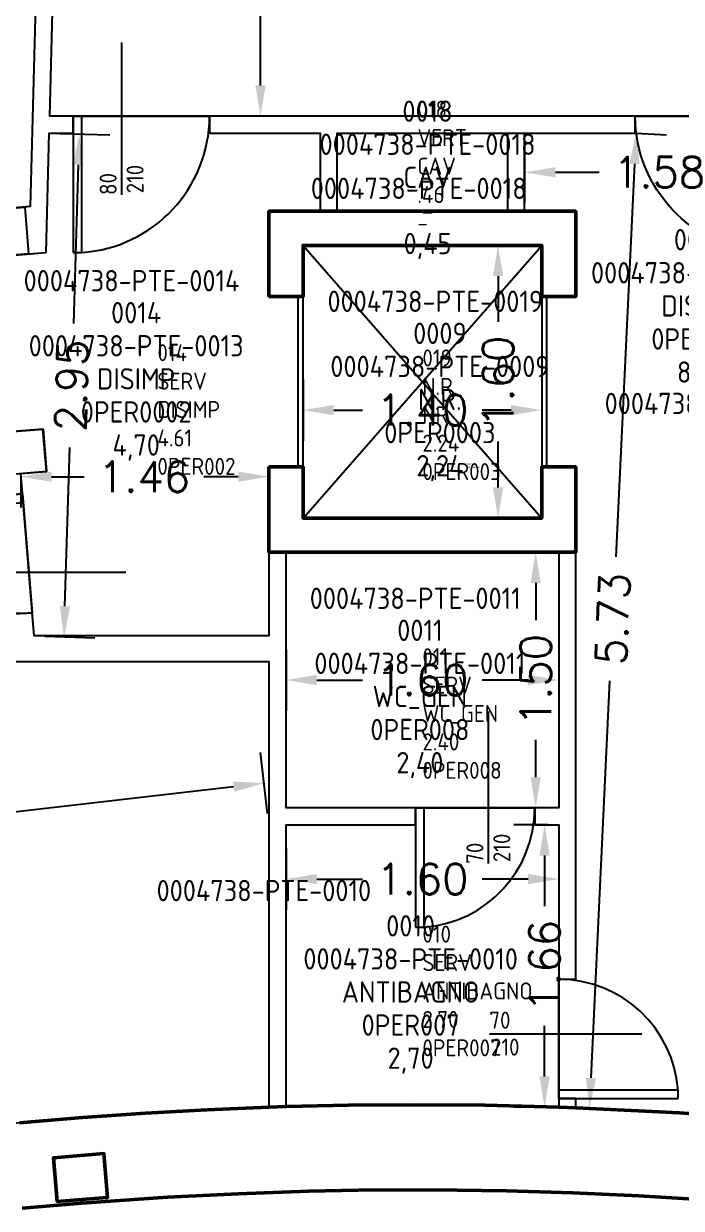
# Model space of a CAD drawing. Header units: metres. Extents: x 360.2 to 396, y 166.8 to 184.4.
# Drawn here: x 372.86 to 376.71, y 170.06 to 177.01 of the extents above; entities that cross this region are included whole.
import ezdxf
from ezdxf.enums import TextEntityAlignment as Align

# ---------------------------------------------------------------- set-up
doc = ezdxf.new("R2010")
doc.units = ezdxf.units.M
for name, color, linetype in [('A-Infissi', 5, 'Continuous'), ('A-Muratura', 4, 'Continuous'), ('A-Quote', 1, 'Continuous'), ('A-Simboli', 7, 'Continuous'), ('I_ELEVATORI$TXT', 152, 'Continuous'), ('RM$TXT', 5, 'Continuous'), ('Z-RM', 5, 'Continuous'), ('Z-RMBK', 6, 'Continuous'), ('Z-RMTXT', 5, 'Continuous'), ('Z-Sup_Tot_Lorda', 1, 'Continuous')]:
    doc.layers.add(name, color=color, linetype=linetype)
doc.layers.add('A_MURI', color=4, linetype='Continuous', lineweight=50)
doc.styles.add('ROMANS', font='romans')
doc.styles.get("Standard").update_dxf_attribs({"font": 'isocp.shx'})
doc.dimstyles.new('QUOTE', dxfattribs={"dimtxt": 0.18, "dimasz": 0.18, "dimexe": 0.18, "dimexo": 0.0625, "dimgap": 0.09, "dimtad": 0, "dimzin": 0, "dimdsep": 46, "dimtxsty": 'ROMANS', "dimcen": 0.09, "dimadec": 0, "dimazin": 0, "dimtfac": 1, "dimtofl": 0, "dimtmove": 0, "dimatfit": 3, "dimfxl": 0.18, "dimfxlon": 1, "dimtolj": 1, "dimtzin": 0, "dimarcsym": 0})

# ---------------------------------------------------------------- blocks, each defined once
blk = doc.blocks.new('D70dx')
blk.add_line((0, 0), (-0.7, 0))
for points in [[(0, 0.7), (-0.05, 0.7), (-0.05, 0)], [(0, 0), (0, 0.7)]]:
    blk.add_lwpolyline(points)
blk.add_arc((0.0035, -0.0014), 0.7035, 94.35932, 179.88288)
blk = doc.blocks.new('D80sx')
for points in [[(0, 0), (0, 0.8)], [(0, 0.8), (0.05, 0.8), (0.05, 0)], [(0.8, 0), (0, 0)]]:
    blk.add_lwpolyline(points)
blk.add_lwpolyline([(0.05, 0.8, -0.394558), (0.8, 0)], format="xyb")
blk = doc.blocks.new('D80dx')
blk.add_lwpolyline([(-0.05, 0.8, 0.394558), (-0.8, 0)], format="xyb")
for points in [[(0, 0.8), (-0.05, 0.8), (-0.05, 0)], [(0, 0), (0, 0.8)], [(-0.8, 0), (0, 0)]]:
    blk.add_lwpolyline(points)
blk = doc.blocks.new('PORTA')
blk.add_line((-0.8928, 0), (0, 0))
for tag, p in [('WIDTH', (-0.8944, 0.0296)), ('HEIGHT', (-0.8848, -0.1283))]:
    blk.add_attdef(tag, p, '', height=0.1)
blk = doc.blocks.new('*D184')
at = {"layer": 'A-Quote', "color": 0, "lineweight": -2, "transparency": 16777216}
for p, q in [((374.4959, 174.9232), (374.4959, 174.5632)), ((375.8959, 174.9232), (375.8959, 174.5632)), ((374.6759, 174.7432), (374.8445, 174.7432)), ((375.7159, 174.7432), (375.5474, 174.7432))]:
    blk.add_line(p, q, dxfattribs=at)
at = {"layer": 'A-Quote', "color": 0, "transparency": 16777216}
for points in [[(374.6759, 174.7732), (374.6759, 174.7132), (374.4959, 174.7432)], [(375.7159, 174.7732), (375.7159, 174.7132), (375.8959, 174.7432)]]:
    blk.add_solid(points, dxfattribs=at)
at = {"layer": 'Defpoints', "color": 0, "transparency": 16777216}
for p in [(374.4959, 175.7096), (375.8959, 175.7096), (375.8959, 174.7432)]:
    blk.add_point(p, dxfattribs=at)
at = {"layer": 'A-Quote', "color": 0, "transparency": 16777216, "insert": (375.1959, 174.7432), "char_height": 0.18, "attachment_point": 5, "style": 'ROMANS'}
blk.add_mtext('\\A1;1.40', dxfattribs=at)
blk = doc.blocks.new('*D185')
at = {"layer": 'A-Quote', "color": 0, "lineweight": -2, "transparency": 16777216}
for p, q in [((375.8199, 175.7096), (375.4599, 175.7096)), ((375.6399, 175.5296), (375.6399, 175.261)), ((375.6399, 174.2896), (375.6399, 174.5581)), ((375.8199, 174.1096), (375.4599, 174.1096))]:
    blk.add_line(p, q, dxfattribs=at)
at = {"layer": 'A-Quote', "color": 0, "transparency": 16777216}
for points in [[(375.6099, 175.5296), (375.6699, 175.5296), (375.6399, 175.7096)], [(375.6099, 174.2896), (375.6699, 174.2896), (375.6399, 174.1096)]]:
    blk.add_solid(points, dxfattribs=at)
at = {"layer": 'Defpoints', "color": 0, "transparency": 16777216}
for p in [(375.8959, 175.7096), (375.6399, 174.1096), (375.8959, 174.1096)]:
    blk.add_point(p, dxfattribs=at)
at = {"layer": 'A-Quote', "color": 0, "transparency": 16777216, "insert": (375.6399, 174.9096), "char_height": 0.18, "attachment_point": 5, "rotation": 90, "style": 'ROMANS'}
blk.add_mtext('\\A1;1.60', dxfattribs=at)
blk = doc.blocks.new('*D186')
at = {"layer": 'A-Quote', "color": 0, "lineweight": -2, "transparency": 16777216}
for p, q in [((374.287, 181.4819), (374.0663, 181.4819)), ((374.2463, 181.3019), (374.2463, 179.3134)), ((374.2463, 176.6477), (374.2463, 178.6362)), ((374.287, 176.4677), (374.0663, 176.4677))]:
    blk.add_line(p, q, dxfattribs=at)
at = {"layer": 'A-Quote', "color": 0, "transparency": 16777216}
for points in [[(374.2163, 181.3019), (374.2763, 181.3019), (374.2463, 181.4819)], [(374.2163, 176.6477), (374.2763, 176.6477), (374.2463, 176.4677)]]:
    blk.add_solid(points, dxfattribs=at)
at = {"layer": 'Defpoints', "color": 0, "transparency": 16777216}
for p in [(374.3495, 181.4819), (374.2463, 176.4677), (374.3495, 176.4677)]:
    blk.add_point(p, dxfattribs=at)
at = {"layer": 'A-Quote', "color": 0, "transparency": 16777216, "insert": (374.2463, 178.9748), "char_height": 0.18, "attachment_point": 5, "rotation": 90, "style": 'ROMANS'}
blk.add_mtext('\\A1;5.01', dxfattribs=at)
blk = doc.blocks.new('*D187')
at = {"layer": 'A-Quote', "color": 0, "lineweight": -2, "transparency": 16777216}
for p, q in [((373.0696, 176.3659), (373.3619, 176.3571)), ((373.1766, 176.1826), (373.1487, 175.2518)), ((373.0989, 173.5927), (373.1268, 174.5235)), ((372.9811, 173.4161), (373.2734, 173.4074))]:
    blk.add_line(p, q, dxfattribs=at)
at = {"layer": 'A-Quote', "color": 0, "transparency": 16777216}
for points in [[(373.1466, 176.1835), (373.2066, 176.1817), (373.182, 176.3625)], [(373.0689, 173.5936), (373.1289, 173.5918), (373.0935, 173.4128)]]:
    blk.add_solid(points, dxfattribs=at)
at = {"layer": 'Defpoints', "color": 0, "transparency": 16777216}
for p in [(373.0071, 176.3677), (372.9187, 173.418), (373.0935, 173.4128)]:
    blk.add_point(p, dxfattribs=at)
at = {"layer": 'A-Quote', "color": 0, "transparency": 16777216, "insert": (373.1377, 174.8876), "char_height": 0.18, "attachment_point": 5, "rotation": 88.28215, "style": 'ROMANS'}
blk.add_mtext('\\A1;2.95', dxfattribs=at)
blk = doc.blocks.new('*D188')
at = {"layer": 'A-Quote', "color": 0, "lineweight": -2, "transparency": 16777216}
for p, q in [((372.8407, 174.3525), (372.8407, 174.1725)), ((373.0207, 174.3525), (373.2114, 174.3525)), ((374.1159, 174.3525), (373.9143, 174.3525)), ((374.2959, 174.3525), (374.2959, 174.1725))]:
    blk.add_line(p, q, dxfattribs=at)
at = {"layer": 'A-Quote', "color": 0, "transparency": 16777216}
for points in [[(373.0207, 174.3825), (373.0207, 174.3225), (372.8407, 174.3525)], [(374.1159, 174.3825), (374.1159, 174.3225), (374.2959, 174.3525)]]:
    blk.add_solid(points, dxfattribs=at)
at = {"layer": 'Defpoints', "color": 0, "transparency": 16777216}
for p in [(372.8407, 174.3702), (374.2959, 174.3702), (374.2959, 174.3525)]:
    blk.add_point(p, dxfattribs=at)
at = {"layer": 'A-Quote', "color": 0, "transparency": 16777216, "insert": (373.5629, 174.3525), "char_height": 0.18, "attachment_point": 5, "style": 'ROMANS'}
blk.add_mtext('\\A1;1.46', dxfattribs=at)
blk = doc.blocks.new('*D177')
at = {"layer": 'A-Quote', "color": 0, "lineweight": -2, "transparency": 16777216}
for p, q in [((374.2882, 172.3759), (374.2466, 172.7335)), ((374.0886, 172.5339), (372.7838, 172.3819)), ((370.5974, 171.9461), (370.5557, 172.3036)), ((370.7554, 172.1457), (372.0601, 172.2976))]:
    blk.add_line(p, q, dxfattribs=at)
at = {"layer": 'A-Quote', "color": 0, "transparency": 16777216}
for points in [[(374.0851, 172.5637), (374.0921, 172.5041), (374.2674, 172.5547)], [(370.7519, 172.1755), (370.7588, 172.1159), (370.5766, 172.1249)]]:
    blk.add_solid(points, dxfattribs=at)
at = {"layer": 'Defpoints', "color": 0, "transparency": 16777216}
for p in [(374.2959, 172.3096), (370.5766, 172.1249), (370.6051, 171.8797)]:
    blk.add_point(p, dxfattribs=at)
at = {"layer": 'A-Quote', "color": 0, "transparency": 16777216, "insert": (372.422, 172.3398), "char_height": 0.18, "attachment_point": 5, "rotation": 6.64272, "style": 'ROMANS'}
blk.add_mtext('\\A1;3.72', dxfattribs=at)
blk = doc.blocks.new('*D192')
at = {"layer": 'A-Quote', "color": 0, "lineweight": -2, "transparency": 16777216}
for p, q in [((374.3959, 173.3396), (374.3959, 172.9796)), ((375.9959, 173.3396), (375.9959, 172.9796)), ((374.5759, 173.1596), (374.8445, 173.1596)), ((375.8159, 173.1596), (375.5474, 173.1596))]:
    blk.add_line(p, q, dxfattribs=at)
at = {"layer": 'A-Quote', "color": 0, "transparency": 16777216}
for points in [[(374.5759, 173.1896), (374.5759, 173.1296), (374.3959, 173.1596)], [(375.8159, 173.1896), (375.8159, 173.1296), (375.9959, 173.1596)]]:
    blk.add_solid(points, dxfattribs=at)
at = {"layer": 'Defpoints', "color": 0, "transparency": 16777216}
for p in [(374.3959, 173.9096), (375.9959, 173.9096), (375.9959, 173.1596)]:
    blk.add_point(p, dxfattribs=at)
at = {"layer": 'A-Quote', "color": 0, "transparency": 16777216, "insert": (375.1959, 173.1596), "char_height": 0.18, "attachment_point": 5, "style": 'ROMANS'}
blk.add_mtext('\\A1;1.60', dxfattribs=at)
blk = doc.blocks.new('*D193')
at = {"layer": 'A-Quote', "color": 0, "lineweight": -2, "transparency": 16777216}
for p, q in [((375.9334, 173.9096), (375.6806, 173.9096)), ((375.8606, 173.7296), (375.8606, 173.511)), ((375.8606, 172.5896), (375.8606, 172.8081)), ((375.9334, 172.4096), (375.6806, 172.4096))]:
    blk.add_line(p, q, dxfattribs=at)
at = {"layer": 'A-Quote', "color": 0, "transparency": 16777216}
for points in [[(375.8306, 173.7296), (375.8906, 173.7296), (375.8606, 173.9096)], [(375.8306, 172.5896), (375.8906, 172.5896), (375.8606, 172.4096)]]:
    blk.add_solid(points, dxfattribs=at)
at = {"layer": 'Defpoints', "color": 0, "transparency": 16777216}
for p in [(375.9959, 173.9096), (375.8606, 172.4096), (375.9959, 172.4096)]:
    blk.add_point(p, dxfattribs=at)
at = {"layer": 'A-Quote', "color": 0, "transparency": 16777216, "insert": (375.8606, 173.1596), "char_height": 0.18, "attachment_point": 5, "rotation": 90, "style": 'ROMANS'}
blk.add_mtext('\\A1;1.50', dxfattribs=at)
blk = doc.blocks.new('*D194')
at = {"layer": 'A-Quote', "color": 0, "lineweight": -2, "transparency": 16777216}
for p, q in [((374.3959, 172.1719), (374.3959, 171.8119)), ((375.9959, 172.1719), (375.9959, 171.8119)), ((374.5759, 171.9919), (374.8445, 171.9919)), ((375.8159, 171.9919), (375.5474, 171.9919))]:
    blk.add_line(p, q, dxfattribs=at)
at = {"layer": 'A-Quote', "color": 0, "transparency": 16777216}
for points in [[(374.5759, 172.0219), (374.5759, 171.9619), (374.3959, 171.9919)], [(375.8159, 172.0219), (375.8159, 171.9619), (375.9959, 171.9919)]]:
    blk.add_solid(points, dxfattribs=at)
at = {"layer": 'Defpoints', "color": 0, "transparency": 16777216}
for p in [(374.3959, 172.3096), (375.9959, 172.3096), (375.9959, 171.9919)]:
    blk.add_point(p, dxfattribs=at)
at = {"layer": 'A-Quote', "color": 0, "transparency": 16777216, "insert": (375.1959, 171.9919), "char_height": 0.18, "attachment_point": 5, "style": 'ROMANS'}
blk.add_mtext('\\A1;1.60', dxfattribs=at)
blk = doc.blocks.new('*D195')
at = {"layer": 'A-Quote', "color": 0, "lineweight": -2, "transparency": 16777216}
for p, q in [((375.9334, 172.3096), (375.7328, 172.3096)), ((375.9128, 172.1296), (375.9128, 171.8332)), ((375.9128, 170.834), (375.9128, 171.1304)), ((375.9334, 170.654), (375.7328, 170.654))]:
    blk.add_line(p, q, dxfattribs=at)
at = {"layer": 'A-Quote', "color": 0, "transparency": 16777216}
for points in [[(375.8828, 172.1296), (375.9428, 172.1296), (375.9128, 172.3096)], [(375.8828, 170.834), (375.9428, 170.834), (375.9128, 170.654)]]:
    blk.add_solid(points, dxfattribs=at)
at = {"layer": 'Defpoints', "color": 0, "transparency": 16777216}
for p in [(375.9959, 172.3096), (375.9128, 170.654), (375.9959, 170.654)]:
    blk.add_point(p, dxfattribs=at)
at = {"layer": 'A-Quote', "color": 0, "transparency": 16777216, "insert": (375.9128, 171.4818), "char_height": 0.18, "attachment_point": 5, "rotation": 90, "style": 'ROMANS'}
blk.add_mtext('\\A1;1.66', dxfattribs=at)
blk = doc.blocks.new('*D196')
at = {"layer": 'A-Quote', "color": 0, "lineweight": -2, "transparency": 16777216}
for p, q in [((376.4489, 176.3675), (376.6287, 176.359)), ((376.4403, 176.1877), (376.3307, 173.8832)), ((376.1852, 170.8252), (376.296, 173.1554)), ((376.1766, 170.6454), (376.3564, 170.6369))]:
    blk.add_line(p, q, dxfattribs=at)
at = {"layer": 'A-Quote', "color": 0, "transparency": 16777216}
for points in [[(376.4104, 176.1892), (376.4703, 176.1863), (376.4489, 176.3675)], [(376.1552, 170.8266), (376.2151, 170.8238), (376.1766, 170.6454)]]:
    blk.add_solid(points, dxfattribs=at)
at = {"layer": 'Defpoints', "color": 0, "transparency": 16777216}
for p in [(376.4448, 176.3677), (376.1725, 170.6456), (376.1766, 170.6454)]:
    blk.add_point(p, dxfattribs=at)
at = {"layer": 'A-Quote', "color": 0, "transparency": 16777216, "insert": (376.3134, 173.5193), "char_height": 0.18, "attachment_point": 5, "rotation": 87.27559, "style": 'ROMANS'}
blk.add_mtext('\\A1;5.73', dxfattribs=at)
blk = doc.blocks.new('*D183')
at = {"layer": 'A-Quote', "color": 0, "lineweight": -2, "transparency": 16777216}
for p, q in [((375.7959, 176.3052), (375.7959, 175.9582)), ((377.3739, 176.3052), (377.3739, 175.9582)), ((375.9759, 176.1382), (376.2335, 176.1382)), ((377.1939, 176.1382), (376.9363, 176.1382))]:
    blk.add_line(p, q, dxfattribs=at)
at = {"layer": 'A-Quote', "color": 0, "transparency": 16777216}
for points in [[(375.9759, 176.1682), (375.9759, 176.1082), (375.7959, 176.1382)], [(377.1939, 176.1682), (377.1939, 176.1082), (377.3739, 176.1382)]]:
    blk.add_solid(points, dxfattribs=at)
at = {"layer": 'Defpoints', "color": 0, "transparency": 16777216}
for p in [(375.7959, 176.3677), (377.3739, 176.3677), (377.3739, 176.1382)]:
    blk.add_point(p, dxfattribs=at)
at = {"layer": 'A-Quote', "color": 0, "transparency": 16777216, "insert": (376.5849, 176.1382), "char_height": 0.18, "attachment_point": 5, "style": 'ROMANS'}
blk.add_mtext('\\A1;1.58', dxfattribs=at)
blk = doc.blocks.new('VANO')
at = {"flags": 1}
for tag, p in [('EDIFICIO', (0, 0)), ('PIANO', (0, -0.1985)), ('PERIMETRO', (0, -1.343)), ('ETICHETTA_VANO', (0, -1.5292)), ('RM_CAT', (0, -1.7173)), ('DV_ID', (0, -1.9008)), ('H_MED', (0, -2.1123)), ('H_NET', (0, -2.3016)), ('TYPE_CO', (0, -2.5149)), ('MAT_PAR', (0, -2.6928)), ('MAT_PAV', (0, -2.8771)), ('CODICE', (0, -3.0712))]:
    blk.add_attdef(tag, text='', height=0.125, dxfattribs=at).set_placement(p, align=Align.MIDDLE_CENTER)
for tag, p in [('NUMERO_VANO', (0, -0.3925)), ('CODICE_VANO', (0, -0.5866)), ('RM_TYPE', (0, -0.7807)), ('CODICE_VANO_ESTERNO', (0, -0.9748)), ('AREA', (0, -1.1689))]:
    blk.add_attdef(tag, text='', height=0.125).set_placement(p, align=Align.MIDDLE_CENTER)

msp = doc.modelspace()

# ---------------------------------------------------------------- linework, layer by layer
at = {"layer": 'A-Muratura'}
for points in [[(373.0533, 178.1517), (372.9534, 178.1543), (372.8959, 175.937), (372.8634, 175.9344), (372.8859, 175.659), (372.989, 175.6675), (373.0071, 176.3677), (373.1471, 176.3677), (373.1471, 176.4677), (373.0097, 176.4677)], [(376.4448, 176.4677), (373.9471, 176.4677), (373.9471, 176.3677), (374.5959, 176.3677), (374.5959, 175.9096), (374.6959, 175.9096), (374.6959, 176.3677), (375.6959, 176.3677), (375.6959, 176.3677), (375.7959, 176.3677), (375.7959, 176.3677), (376.4448, 176.3677)], [(372.5635, 175.9106), (372.8634, 175.9346), (372.8859, 175.659), (372.5869, 175.6346)], [(374.2959, 175.4096), (374.2959, 175.9096), (376.0959, 175.9096), (376.0959, 175.4096), (375.8959, 175.4096), (375.8959, 175.7096), (374.4959, 175.7096), (374.4959, 175.4096)], [(372.6913, 174.3583), (372.6709, 174.6074), (372.9714, 174.6317), (372.9901, 174.3821)], [(374.2959, 174.4096), (374.4959, 174.4096), (374.4959, 174.1096), (375.8959, 174.1096), (375.8959, 174.4096), (376.0959, 174.4096), (376.0959, 173.9096), (374.2959, 173.9096)], [(374.3959, 173.9096), (374.2959, 173.9096), (374.2959, 173.418), (372.9187, 173.418), (372.9075, 173.5542), (372.758, 173.542), (372.7804, 173.268), (374.2959, 173.268), (374.2959, 170.6536), (374.3959, 170.6568), (374.3959, 172.3096), (375.1559, 172.3096), (375.1559, 172.4096), (374.3959, 172.4096)], [(376.0959, 173.9096), (375.9959, 173.9096), (375.9959, 172.4096), (375.8559, 172.4096), (375.8559, 172.3096), (375.9959, 172.3096), (375.9959, 171.404), (376.0959, 171.404)], [(376.0959, 170.704), (375.9959, 170.704), (375.9959, 170.654), (376.0959, 170.6492)], [(373.0542, 170.1006), (373.0324, 170.3571), (373.3273, 170.3812), (373.3484, 170.1229)]]:
    msp.add_lwpolyline(points, close=True, dxfattribs=at)
for points in [[(377.3337, 170.5736), (376.7048, 170.6203), (376.0959, 170.6492), (375.9959, 170.654), (375.5624, 170.6648), (375.129, 170.6681), (374.7624, 170.6651), (374.3959, 170.6568), (374.2959, 170.6536), (373.9334, 170.6386), (373.5711, 170.6184), (373.2013, 170.5925), (372.8319, 170.561)], [(372.8487, 170.0604), (373.1977, 170.0906), (373.1977, 170.1115), (373.0542, 170.1006), (373.0324, 170.3571), (373.3273, 170.3812), (373.3484, 170.1229), (373.1977, 170.1115), (373.1977, 170.0906), (373.701, 170.1254), (374.1142, 170.1463), (374.5278, 170.1602), (374.8182, 170.1659), (375.1088, 170.1681), (375.3993, 170.1669), (375.6898, 170.1623), (376.0778, 170.1508), (376.4656, 170.1332), (376.853, 170.1095)]]:
    msp.add_lwpolyline(points, dxfattribs=at)
at = {"layer": 'A-Simboli'}
for points in [[(374.4959, 175.7096), (375.8959, 174.1096)], [(374.4959, 174.1096), (375.8959, 175.7096)]]:
    msp.add_lwpolyline(points, dxfattribs=at)
at = {"layer": 'A_MURI'}
for points in [[(374.2959, 175.4096), (374.2959, 175.9096), (376.0959, 175.9096), (376.0959, 175.4096), (375.8959, 175.4096), (375.8959, 175.7096), (374.4959, 175.7096), (374.4959, 175.4096)], [(374.2959, 174.4096), (374.4959, 174.4096), (374.4959, 174.1096), (375.8959, 174.1096), (375.8959, 174.4096), (376.0959, 174.4096), (376.0959, 173.9096), (374.2959, 173.9096)]]:
    msp.add_lwpolyline(points, close=True, dxfattribs=at)
for points in [[(377.3337, 170.5736), (376.7048, 170.6203), (376.0959, 170.6492), (375.9959, 170.654), (375.5624, 170.6648), (375.129, 170.6681), (374.7624, 170.6651), (374.3959, 170.6568), (374.2959, 170.6536), (373.9334, 170.6386), (373.5711, 170.6184), (373.2013, 170.5925), (372.8319, 170.561)], [(372.8487, 170.0604), (373.1977, 170.0906), (373.1977, 170.1115), (373.0542, 170.1006), (373.0324, 170.3571), (373.3273, 170.3812), (373.3484, 170.1229), (373.1977, 170.1115), (373.1977, 170.0906), (373.701, 170.1254), (374.1142, 170.1463), (374.5278, 170.1602), (374.8182, 170.1659), (375.1088, 170.1681), (375.3993, 170.1669), (375.6898, 170.1623), (376.0778, 170.1508), (376.4656, 170.1332), (376.853, 170.1095)]]:
    msp.add_lwpolyline(points, dxfattribs=at)
at = {"layer": 'Z-RM'}
for points in [[(372.391, 181.4852), (373.0408, 181.5291), (373.0408, 181.5291), (373.0408, 181.5291), (372.9896, 179.5539), (373.0896, 179.5513), (373.0533, 178.1517), (372.9534, 178.1543), (372.8959, 175.937), (372.8959, 175.937), (372.8959, 175.937), (372.5643, 175.9107)], [(372.6866, 175.6427), (372.989, 175.6675), (373.0071, 176.3677), (373.0071, 176.3677), (373.1471, 176.3677), (373.1471, 176.4677), (373.9471, 176.4677), (373.9471, 176.3677), (374.5959, 176.3677), (374.5959, 175.9096), (374.2959, 175.9096), (374.2959, 175.4096), (374.4659, 175.4096), (374.4659, 174.4096), (374.2959, 174.4096), (374.2959, 173.418), (372.9187, 173.418), (372.9187, 173.418), (372.9187, 173.418), (372.8408, 174.3706)], [(377.3337, 170.5736), (376.7048, 170.6203), (376.0959, 170.6492), (376.0959, 170.704), (375.9959, 170.704), (375.9959, 171.404), (376.0959, 171.404), (376.0959, 174.4096), (375.9259, 174.4096), (375.9259, 175.4096), (376.0959, 175.4096), (376.0959, 175.9096), (375.7959, 175.9096), (375.7959, 176.3677), (375.7959, 176.3677), (376.4448, 176.3677), (376.4448, 176.4677), (377.2448, 176.4677)], [(372.8408, 174.3706), (372.9903, 174.3822), (372.97, 174.6313), (372.7706, 174.6157)]]:
    msp.add_lwpolyline(points, dxfattribs=at)
for points in [[(373.1383, 181.4345), (374.3494, 181.4819), (374.3494, 181.4819), (376.0496, 181.4797), (376.0496, 181.4797), (377.2511, 181.4297), (377.3714, 176.4677), (377.3714, 176.4677), (377.3714, 176.4677), (377.3714, 176.4677), (377.3714, 176.4677), (373.0097, 176.4677), (373.0097, 176.4677), (373.0097, 176.4677), (373.0097, 176.4677), (373.0097, 176.4677), (373.1383, 181.4345)], [(374.6959, 176.3677), (375.6959, 176.3677), (375.6959, 175.9096), (374.6959, 175.9096), (374.6959, 176.3677)], [(374.4959, 175.7096), (375.8959, 175.7096), (375.8959, 174.1096), (374.4959, 174.1096), (374.4959, 175.7096)], [(370.2437, 174.0446), (370.6951, 174.1184), (371.1465, 174.185), (371.5776, 174.2418), (372.0095, 174.2921), (372.3502, 174.3272), (372.6913, 174.3583), (372.701, 174.2396), (372.8505, 174.2518), (372.9075, 173.5542), (372.758, 173.542), (372.7804, 173.268), (374.2959, 173.268), (374.2959, 170.6536), (373.9334, 170.6386), (373.5711, 170.6184), (373.2013, 170.5925), (372.8319, 170.561), (371.2846, 170.3695), (370.8856, 170.3042), (370.2437, 174.0446)], [(375.9959, 172.4096), (374.3959, 172.4096), (374.3959, 173.9096), (375.9959, 173.9096), (375.9959, 172.4096), (375.9959, 172.4096), (375.9959, 172.4096), (375.9959, 172.4096), (375.9959, 172.4096), (375.9959, 172.4096), (375.9959, 172.4096), (375.9959, 172.4096), (375.9959, 172.4096)], [(375.9959, 172.3096), (375.9959, 172.3096), (375.9959, 170.654), (375.5624, 170.6648), (375.129, 170.6681), (374.7624, 170.6651), (374.3959, 170.6568), (374.3959, 172.3096), (375.1559, 172.3096), (375.1559, 172.4096), (375.8559, 172.4096), (375.8559, 172.3096), (375.9959, 172.3096), (375.9959, 172.3096), (375.9959, 172.3096), (375.9959, 172.3096)]]:
    msp.add_lwpolyline(points, close=True, dxfattribs=at)
at = {"layer": 'Z-Sup_Tot_Lorda'}
msp.add_lwpolyline([(376.853, 170.1095), (376.4656, 170.1332), (376.0778, 170.1508), (375.6898, 170.1623), (375.3993, 170.1669), (375.1088, 170.1681), (374.8182, 170.1659), (374.5278, 170.1602), (374.1142, 170.1463), (373.701, 170.1254), (373.1977, 170.0906), (372.8487, 170.0604)], dxfattribs=at)

# ---------------------------------------------------------------- block references
at = {"layer": 'A-Infissi'}
for name, p, rotation in [('D80dx', (373.1471, 176.4677), 179.9999999999998), ('D80sx', (377.2448, 176.4677), 180.000000000008), ('D70dx', (372.8505, 174.2518), 94.67457502427223), ('D70dx', (375.1559, 172.4096), 180.0000000000176), ('D70dx', (375.9959, 170.704), 270.0000000000078)]:
    msp.add_blockref(name, p, dxfattribs=dict(at, rotation=rotation))
at = {"layer": 'A-Infissi', "rotation": 90}
msp.add_blockref('PORTA', (375.5837, 172.9756), dxfattribs=at).add_auto_attribs({'WIDTH': '70', 'HEIGHT': '210'})
at = {"layer": 'A-Infissi'}
msp.add_blockref('PORTA', (376.4828, 171.0844), dxfattribs=at).add_auto_attribs({'WIDTH': '70', 'HEIGHT': '210'})
at = {"layer": 'A-Quote', "rotation": 89.99923185324143}
msp.add_blockref('PORTA', (373.432, 176.8994), dxfattribs=at).add_auto_attribs({'WIDTH': '80', 'HEIGHT': '210'})
at = {"layer": 'A-Quote'}
msp.add_blockref('PORTA', (373.4553, 173.7918), dxfattribs=at).add_auto_attribs({'WIDTH': '70', 'HEIGHT': '210'})
at = {"layer": 'Z-RMBK'}
for p, values in [((375.2261, 176.8893), {'NUMERO_VANO': '0018', 'CODICE_VANO': '0004738-PTE-0018', 'RM_TYPE': 'CAV', 'CODICE_VANO_ESTERNO': '-', 'AREA': '0,45'}), ((376.8277, 176.1354), {'NUMERO_VANO': '0009', 'CODICE_VANO': '0004738-PTE-0009', 'RM_TYPE': 'DISIMP', 'CODICE_VANO_ESTERNO': '0PER006', 'AREA': '8,00'}), ((373.5168, 175.7072), {'NUMERO_VANO': '0014', 'CODICE_VANO': '0004738-PTE-0013', 'RM_TYPE': 'DISIMP', 'CODICE_VANO_ESTERNO': '0PER0002', 'AREA': '4,70'}), ((375.2985, 175.5861), {'NUMERO_VANO': '0009', 'CODICE_VANO': '0004738-PTE-0009', 'RM_TYPE': 'N.R.', 'CODICE_VANO_ESTERNO': '0PER0003', 'AREA': '2,24'}), ((375.1813, 173.8439), {'NUMERO_VANO': '0011', 'CODICE_VANO': '0004738-PTE-0011', 'RM_TYPE': 'WC_GEN', 'CODICE_VANO_ESTERNO': '0PER008', 'AREA': '2,40'}), ((375.1269, 172.1102), {'NUMERO_VANO': '0010', 'CODICE_VANO': '0004738-PTE-0010', 'RM_TYPE': 'ANTIBAGNO', 'CODICE_VANO_ESTERNO': '0PER007', 'AREA': '2,70'})]:
    msp.add_blockref('VANO', p, dxfattribs=at).add_auto_attribs(values)

# ---------------------------------------------------------------- texts
at = {"layer": 'I_ELEVATORI$TXT', "insert": (375.4525, 174.4027), "char_height": 0.01, "attachment_point": 7}
msp.add_mtext('00024145^M^JEL6_ELEV_6^M^J', dxfattribs=at)
at = {"layer": 'RM$TXT', "char_height": 0.1, "attachment_point": 7}
for s, insert in [('018^M^JVERT^M^JCAV^M^J.46^M^J-^M^J', (375.1666, 175.7913)), ('014^M^JSERV^M^JDISIMP^M^J4.61^M^J0PER002^M^J', (373.6413, 174.3631)), ('019^M^JN.R.^M^JNR^M^J2.24^M^J0PER003^M^J', (375.1959, 174.3323)), ('011^M^JSERV^M^JWC_GEN^M^J2.40^M^J0PER008^M^J', (375.1959, 172.5798)), ('010^M^JSERV^M^JANTIBAGNO^M^J2.70^M^J0PER007^M^J', (375.1959, 170.952))]:
    msp.add_mtext(s, dxfattribs=dict(at, insert=insert))
at = {"layer": 'Z-RMTXT'}
for s, p in [('0004738-PTE-0018', (375.1746, 175.9817)), ('0004738-PTE-0014', (373.4897, 175.4398)), ('0004738-PTE-0019', (375.2714, 175.3188)), ('0004738-PTE-0009', (376.9078, 174.7197)), ('0004738-PTE-0011', (375.1542, 173.5765)), ('0004738-PTE-0010', (374.266, 171.8619))]:
    msp.add_text(s, height=0.125, dxfattribs=at).set_placement(p, align=Align.CENTER)
at = {"layer": 'Z-RMTXT', "insert": (375.1666, 175.7913), "char_height": 0.1, "attachment_point": 7}
msp.add_mtext('018^JVERT^JCAV^J.46^J-', dxfattribs=at)

# ---------------------------------------------------------------- dimensions: what is measured, and where the dimension line sits
at = {"layer": 'A-Quote'}
for p1, p2, distance, picture, middle in [((374.3495, 181.4819), (374.3495, 176.4677), -0.1032, '*D186', (374.2463, 178.9748)), ((373.0071, 176.3677), (372.9187, 173.418), 0.1749, '*D187', (373.1377, 174.8876)), ((374.4959, 175.7096), (375.8959, 175.7096), -0.9664, '*D184', (375.1959, 174.7432)), ((375.8959, 175.7096), (375.8959, 174.1096), -0.256, '*D185', (375.6399, 174.9096)), ((374.3959, 173.9096), (375.9959, 173.9096), -0.75, '*D192', (375.1959, 173.1596)), ((375.9959, 173.9096), (375.9959, 172.4096), -0.1353, '*D193', (375.8606, 173.1596)), ((374.2959, 172.3096), (370.6051, 171.8797), -0.2468, '*D177', (372.422, 172.3398)), ((374.3959, 172.3096), (375.9959, 172.3096), -0.3177, '*D194', (375.1959, 171.9919)), ((375.9959, 172.3096), (375.9959, 170.654), -0.0832, '*D195', (375.9128, 171.4818))]:
    dim = msp.add_aligned_dim(p1=p1, p2=p2, distance=distance, dimstyle='QUOTE', dxfattribs=at)
    dim.commit()
    dim.dimension.update_dxf_attribs({"geometry": picture, "text_midpoint": middle})
dim = msp.add_linear_dim(base=(377.3739, 176.1382), p1=(375.7959, 176.3677), p2=(377.3739, 176.3677), dimstyle='QUOTE', dxfattribs=at)
dim.commit()
dim.dimension.update_dxf_attribs({"geometry": '*D183', "text_midpoint": (376.5849, 176.1382)})
for base, p1, p2, angle, picture, middle in [((376.1766, 170.6454), (376.4448, 176.3677), (376.1725, 170.6456), 267.27559, '*D196', (376.3134, 173.5193)), ((374.2959, 174.3525), (372.8407, 174.3702), (374.2959, 174.3702), 0, '*D188', (373.5629, 174.3525))]:
    dim = msp.add_linear_dim(base=base, p1=p1, p2=p2, angle=angle, dimstyle='QUOTE', dxfattribs=at)
    dim.commit()
    dim.dimension.update_dxf_attribs({"geometry": picture, "text_midpoint": middle, "dimtype": 161})

doc.saveas('drawing.dxf')
